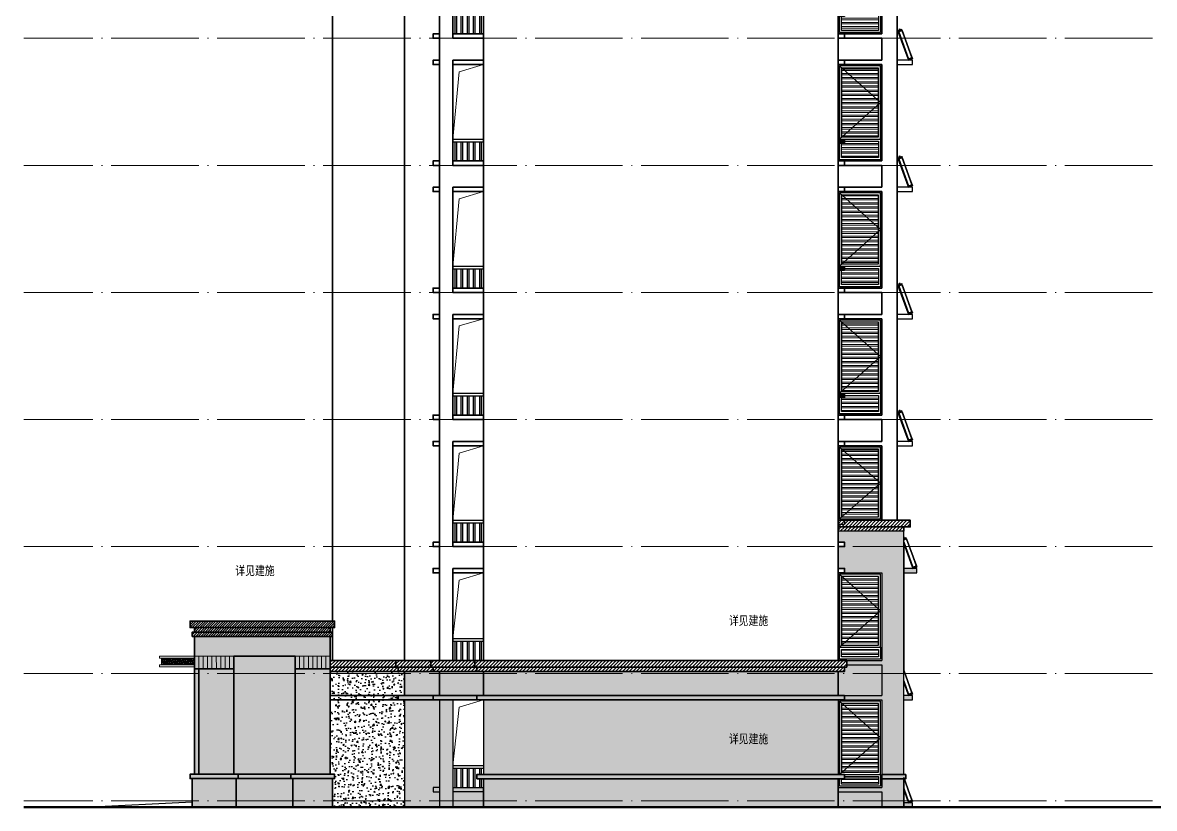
# Model space of a CAD drawing. Extents: x -518115 to 1124316, y -209821 to 1628073.
# Drawn here: x 826692 to 852541, y -39843 to -21911 of the extents above; entities that cross this region are included whole.
import ezdxf
from ezdxf.xclip import XClip

# ---------------------------------------------------------------- set-up
doc = ezdxf.new("R2010")
doc.units = 0
doc.header["$LTSCALE"] = 1000
doc.header["$MEASUREMENT"] = 0
doc.header["$XCLIPFRAME"] = 0
doc.linetypes.add('DOTE', pattern=[2.42, 2, -0.2, 0.02, -0.2])
for name, color, linetype in [('3-剖面填充（细）', 250, 'Continuous'), ('5-平立面看线1', 45, 'Continuous'), ('PUB_TEXT', 4, 'Continuous'), ('Stair-栏杆', 142, 'Continuous'), ('实线层', 7, 'Continuous'), ('看线', 251, 'Continuous')]:
    doc.layers.add(name, color=color, linetype=linetype)
for name, color, linetype, lineweight in [('DOTE', 19, 'DOTE', 9), ('WINDOW', 144, 'Continuous', 15), ('栏杆', 163, 'Continuous', 5), ('立面-中轮廓线', 213, 'Continuous', 35), ('立面-普通轮廓', 7, 'Continuous', 18), ('立面-洞口示意', 152, 'Continuous', 13), ('立面-窗', 129, 'Continuous', 30), ('立面-窗开启线', 250, 'Continuous', 13)]:
    doc.layers.add(name, color=color, linetype=linetype, lineweight=lineweight)
doc.styles.add('_TCH_AXIS', font='COMPLEX', dxfattribs={"bigfont": 'GBCBIG'})

# ---------------------------------------------------------------- blocks, each defined once
blk = doc.blocks.new('A$C0A34545E')
at = {"layer": '栏杆'}
for p, q in [((0, 450), (0, 360)), ((157.5, 37.5), (157.5, 412.5)), ((187.5, 37.5), (187.5, 412.5)), ((345, 450), (345, 360)), ((0, 0), (0, 90)), ((345, 0), (345, 90))]:
    blk.add_line(p, q, dxfattribs=at)
for points in [[(0, 450), (345, 450)], [(37.5, 360), (37.5, 412.5)], [(37.5, 412.5), (157.5, 412.5)], [(307.5, 412.5), (187.5, 412.5)], [(307.5, 360), (307.5, 412.5)], [(0, 360), (37.5, 360)], [(0, 90), (37.5, 90)], [(0, 0), (345, 0)], [(37.5, 90), (37.5, 37.5)], [(37.5, 37.5), (157.5, 37.5)], [(307.5, 37.5), (187.5, 37.5)], [(345, 360), (307.5, 360)], [(345, 90), (307.5, 90)], [(307.5, 90), (307.5, 37.5)]]:
    blk.add_lwpolyline(points, dxfattribs=at)
blk = doc.blocks.new('A$C18B76059')
at = {"layer": '栏杆'}
for p, rotation in [((0, 4732), 270), ((652, 4785), 180), ((1672, 4785), 180), ((1530, 4732), 270), ((2692, 4785), 180), ((3060, 4732), 270), ((3712, 4785), 180), ((3570, 4732), 270), ((4080, 4732), 270), ((4732, 4785), 180), ((5752, 4785), 180), ((5610, 4732), 270), ((6120, 4732), 270), ((6772, 4785), 180), ((7140, 4732), 270), ((7792, 4785), 180), ((7650, 4732), 270), ((397, 4530), 180), ((255, 4477), 270), ((1275, 4477), 270), ((1927, 4530), 180), ((2295, 4477), 270), ((3457, 4530), 180), ((3315, 4477), 270), ((3967, 4530), 180), ((4477, 4530), 180), ((4335, 4477), 270), ((5355, 4477), 270), ((6007, 4530), 180), ((6517, 4530), 180), ((6375, 4477), 270), ((7537, 4530), 180), ((7395, 4477), 270), ((8047, 4530), 180), ((397, 4020), 180), ((960, 3877), 90), ((1215, 3622), 90), ((1470, 3877), 90), ((1927, 4020), 180), ((2235, 3622), 90), ((2490, 3877), 90), ((3000, 3877), 90), ((3255, 3622), 90), ((3457, 4020), 180), ((3967, 4020), 180), ((4275, 3622), 90), ((4477, 4020), 180), ((5040, 3877), 90), ((5295, 3622), 90), ((5550, 3877), 90), ((6007, 4020), 180), ((6315, 3622), 90), ((6517, 4020), 180), ((7080, 3877), 90), ((7335, 3622), 90), ((7537, 4020), 180), ((8047, 4020), 180), ((8355, 3622), 90), ((8610, 3877), 90), ((397, 3510), 180), ((397, 3510), 180), ((652, 3765), 180), ((960, 3367), 90), ((1470, 3367), 90), ((1672, 3765), 180), ((1927, 3510), 180), ((1927, 3510), 180), ((2490, 3367), 90), ((2692, 3765), 180), ((3000, 3367), 90), ((3457, 3510), 180), ((3457, 3510), 180), ((3712, 3765), 180), ((3967, 3510), 180), ((3967, 3510), 180), ((4477, 3510), 180), ((4477, 3510), 180), ((4732, 3765), 180), ((5040, 3367), 90), ((5550, 3367), 90), ((5752, 3765), 180), ((6007, 3510), 180), ((6007, 3510), 180), ((6517, 3510), 180), ((6517, 3510), 180), ((6772, 3765), 180), ((7080, 3367), 90), ((7537, 3510), 180), ((7537, 3510), 180), ((7792, 3765), 180), ((8047, 3510), 180), ((8047, 3510), 180), ((8610, 3367), 90), ((0, 3202), 270), ((255, 3457), 270), ((652, 3255), 180), ((1275, 3457), 270), ((1672, 3255), 180), ((1530, 3202), 270), ((2295, 3457), 270), ((2692, 3255), 180), ((3060, 3202), 270), ((3315, 3457), 270), ((3712, 3255), 180), ((3570, 3202), 270), ((4080, 3202), 270), ((4335, 3457), 270), ((4732, 3255), 180), ((5355, 3457), 270), ((5752, 3255), 180), ((5610, 3202), 270), ((6120, 3202), 270), ((6375, 3457), 270), ((6772, 3255), 180), ((7140, 3202), 270), ((7395, 3457), 270), ((7792, 3255), 180), ((7650, 3202), 270), ((652, 2745), 180), ((1215, 2602), 90), ((1672, 2745), 180), ((2235, 2602), 90), ((2692, 2745), 180), ((3255, 2602), 90), ((3712, 2745), 180), ((4275, 2602), 90), ((4732, 2745), 180), ((5295, 2602), 90), ((5752, 2745), 180), ((6315, 2602), 90), ((6772, 2745), 180), ((7335, 2602), 90), ((7792, 2745), 180), ((8355, 2602), 90), ((0, 2692), 270), ((397, 2490), 180), ((255, 2437), 270), ((1275, 2437), 270), ((1530, 2692), 270), ((1927, 2490), 180), ((2295, 2437), 270), ((3060, 2692), 270), ((3457, 2490), 180), ((3315, 2437), 270), ((3570, 2692), 270), ((3967, 2490), 180), ((4080, 2692), 270), ((4477, 2490), 180), ((4335, 2437), 270), ((5355, 2437), 270), ((5610, 2692), 270), ((6007, 2490), 180), ((6120, 2692), 270), ((6517, 2490), 180), ((6375, 2437), 270), ((7140, 2692), 270), ((7537, 2490), 180), ((7395, 2437), 270), ((7650, 2692), 270), ((8047, 2490), 180), ((397, 1980), 180), ((960, 1837), 90), ((1470, 1837), 90), ((1927, 1980), 180), ((2490, 1837), 90), ((3000, 1837), 90), ((3457, 1980), 180), ((3967, 1980), 180), ((4477, 1980), 180), ((5040, 1837), 90), ((5550, 1837), 90), ((6007, 1980), 180), ((6517, 1980), 180), ((7080, 1837), 90), ((7537, 1980), 180), ((8047, 1980), 180), ((8610, 1837), 90), ((0, 1672), 270), ((652, 1725), 180), ((1215, 1582), 90), ((1672, 1725), 180), ((1530, 1672), 270), ((2235, 1582), 90), ((2692, 1725), 180), ((3255, 1582), 90), ((3060, 1672), 270), ((3712, 1725), 180), ((3570, 1672), 270), ((4275, 1582), 90), ((4080, 1672), 270), ((4732, 1725), 180), ((5295, 1582), 90), ((5752, 1725), 180), ((5610, 1672), 270), ((6315, 1582), 90), ((6120, 1672), 270), ((6772, 1725), 180), ((7335, 1582), 90), ((7140, 1672), 270), ((7792, 1725), 180), ((7650, 1672), 270), ((8355, 1582), 90), ((397, 1470), 180), ((255, 1417), 270), ((652, 1215), 180), ((1275, 1417), 270), ((1672, 1215), 180), ((1927, 1470), 180), ((2295, 1417), 270), ((2692, 1215), 180), ((3457, 1470), 180), ((3315, 1417), 270), ((3712, 1215), 180), ((3967, 1470), 180), ((4477, 1470), 180), ((4335, 1417), 270), ((4732, 1215), 180), ((5355, 1417), 270), ((5752, 1215), 180), ((6007, 1470), 180), ((6517, 1470), 180), ((6375, 1417), 270), ((6772, 1215), 180), ((7537, 1470), 180), ((7395, 1417), 270), ((7792, 1215), 180), ((8047, 1470), 180), ((0, 1162), 270), ((1215, 562), 90), ((1530, 1162), 270), ((2235, 562), 90), ((3255, 562), 90), ((3060, 1162), 270), ((3570, 1162), 270), ((4275, 562), 90), ((4080, 1162), 270), ((5295, 562), 90), ((5610, 1162), 270), ((6315, 562), 90), ((6120, 1162), 270), ((7335, 562), 90), ((7140, 1162), 270), ((7650, 1162), 270), ((8355, 562), 90), ((397, 450), 180), ((960, 307), 90), ((1470, 307), 90), ((1927, 450), 180), ((2490, 307), 90), ((3000, 307), 90), ((3457, 450), 180), ((3967, 450), 180), ((4477, 450), 180), ((5040, 307), 90), ((5550, 307), 90), ((6007, 450), 180), ((6517, 450), 180), ((7080, 307), 90), ((7537, 450), 180), ((8047, 450), 180), ((8610, 307), 90)]:
    blk.add_blockref('A$C0A34545E', p, dxfattribs=dict(at, rotation=rotation))
at = {"layer": '栏杆', "xscale": -1}
for p in [(397, 4590), (1927, 4590), (3457, 4590), (3967, 4590), (4477, 4590), (6007, 4590), (6517, 4590), (7537, 4590), (8047, 4590), (652, 3825), (1672, 3825), (2692, 3825), (3712, 3825), (4732, 3825), (5752, 3825), (6772, 3825), (7792, 3825), (397, 3570), (1927, 3570), (3457, 3570), (3967, 3570), (4477, 3570), (6007, 3570), (6517, 3570), (7537, 3570), (8047, 3570), (397, 3060), (652, 3315), (1672, 3315), (1927, 3060), (2692, 3315), (3457, 3060), (3712, 3315), (3967, 3060), (4477, 3060), (4732, 3315), (5752, 3315), (6007, 3060), (6517, 3060), (6772, 3315), (7537, 3060), (7792, 3315), (8047, 3060), (397, 2550), (397, 2550), (1927, 2550), (1927, 2550), (3457, 2550), (3457, 2550), (3967, 2550), (3967, 2550), (4477, 2550), (4477, 2550), (6007, 2550), (6007, 2550), (6517, 2550), (6517, 2550), (7537, 2550), (7537, 2550), (8047, 2550), (8047, 2550), (397, 1530), (397, 1530), (652, 1785), (1672, 1785), (1927, 1530), (1927, 1530), (2692, 1785), (3457, 1530), (3457, 1530), (3712, 1785), (3967, 1530), (3967, 1530), (4477, 1530), (4477, 1530), (4732, 1785), (5752, 1785), (6007, 1530), (6007, 1530), (6517, 1530), (6517, 1530), (6772, 1785), (7537, 1530), (7537, 1530), (7792, 1785), (8047, 1530), (8047, 1530), (652, 1275), (1672, 1275), (2692, 1275), (3712, 1275), (4732, 1275), (5752, 1275), (6772, 1275), (7792, 1275), (397, 1020), (1927, 1020), (3457, 1020), (3967, 1020), (4477, 1020), (6007, 1020), (6517, 1020), (7537, 1020), (8047, 1020), (397, 510), (1927, 510), (3457, 510), (3967, 510), (4477, 510), (6007, 510), (6517, 510), (7537, 510), (8047, 510), (652, 255), (1672, 255), (2692, 255), (3712, 255), (4732, 255), (5752, 255), (6772, 255), (7792, 255)]:
    blk.add_blockref('A$C0A34545E', p, dxfattribs=at)
for p, rotation in [((960, 4732), 90), ((817, 4785), 180), ((1470, 4732), 90), ((1837, 4785), 180), ((2490, 4732), 90), ((3000, 4732), 90), ((2857, 4785), 180), ((3877, 4785), 180), ((5040, 4732), 90), ((4897, 4785), 180), ((5550, 4732), 90), ((5917, 4785), 180), ((7080, 4732), 90), ((6937, 4785), 180), ((7957, 4785), 180), ((8610, 4732), 90), ((562, 4530), 180), ((1215, 4477), 90), ((1072, 4530), 180), ((2235, 4477), 90), ((2092, 4530), 180), ((2602, 4530), 180), ((3255, 4477), 90), ((4275, 4477), 90), ((4642, 4530), 180), ((5295, 4477), 90), ((5152, 4530), 180), ((6315, 4477), 90), ((6682, 4530), 180), ((7335, 4477), 90), ((8355, 4477), 90), ((8212, 4530), 180), ((0, 3877), 270), ((255, 3622), 270), ((562, 4020), 180), ((1072, 4020), 180), ((1275, 3622), 270), ((1530, 3877), 270), ((2092, 4020), 180), ((2295, 3622), 270), ((2602, 4020), 180), ((3060, 3877), 270), ((3315, 3622), 270), ((3570, 3877), 270), ((4080, 3877), 270), ((4335, 3622), 270), ((4642, 4020), 180), ((5152, 4020), 180), ((5355, 3622), 270), ((5610, 3877), 270), ((6120, 3877), 270), ((6375, 3622), 270), ((6682, 4020), 180), ((7140, 3877), 270), ((7395, 3622), 270), ((7650, 3877), 270), ((8212, 4020), 180), ((0, 3367), 270), ((562, 3510), 180), ((562, 3510), 180), ((817, 3765), 180), ((1072, 3510), 180), ((1072, 3510), 180), ((1530, 3367), 270), ((1837, 3765), 180), ((2092, 3510), 180), ((2092, 3510), 180), ((2602, 3510), 180), ((2602, 3510), 180), ((2857, 3765), 180), ((3060, 3367), 270), ((3570, 3367), 270), ((3877, 3765), 180), ((4080, 3367), 270), ((4642, 3510), 180), ((4642, 3510), 180), ((4897, 3765), 180), ((5152, 3510), 180), ((5152, 3510), 180), ((5610, 3367), 270), ((5917, 3765), 180), ((6120, 3367), 270), ((6682, 3510), 180), ((6682, 3510), 180), ((6937, 3765), 180), ((7140, 3367), 270), ((7650, 3367), 270), ((7957, 3765), 180), ((8212, 3510), 180), ((8212, 3510), 180), ((960, 3202), 90), ((1215, 3457), 90), ((817, 3255), 180), ((1470, 3202), 90), ((2235, 3457), 90), ((1837, 3255), 180), ((2490, 3202), 90), ((3000, 3202), 90), ((3255, 3457), 90), ((2857, 3255), 180), ((4275, 3457), 90), ((3877, 3255), 180), ((5040, 3202), 90), ((5295, 3457), 90), ((4897, 3255), 180), ((5550, 3202), 90), ((6315, 3457), 90), ((5917, 3255), 180), ((7080, 3202), 90), ((7335, 3457), 90), ((6937, 3255), 180), ((8355, 3457), 90), ((7957, 3255), 180), ((8610, 3202), 90), ((255, 2602), 270), ((817, 2745), 180), ((1275, 2602), 270), ((1837, 2745), 180), ((2295, 2602), 270), ((2857, 2745), 180), ((3315, 2602), 270), ((3877, 2745), 180), ((4335, 2602), 270), ((4897, 2745), 180), ((5355, 2602), 270), ((5917, 2745), 180), ((6375, 2602), 270), ((6937, 2745), 180), ((7395, 2602), 270), ((7957, 2745), 180), ((960, 2692), 90), ((562, 2490), 180), ((1215, 2437), 90), ((1470, 2692), 90), ((1072, 2490), 180), ((2235, 2437), 90), ((2490, 2692), 90), ((2092, 2490), 180), ((3000, 2692), 90), ((2602, 2490), 180), ((3255, 2437), 90), ((4275, 2437), 90), ((5040, 2692), 90), ((4642, 2490), 180), ((5295, 2437), 90), ((5550, 2692), 90), ((5152, 2490), 180), ((6315, 2437), 90), ((7080, 2692), 90), ((6682, 2490), 180), ((7335, 2437), 90), ((8355, 2437), 90), ((8610, 2692), 90), ((8212, 2490), 180), ((0, 1837), 270), ((562, 1980), 180), ((1072, 1980), 180), ((1530, 1837), 270), ((2092, 1980), 180), ((2602, 1980), 180), ((3060, 1837), 270), ((3570, 1837), 270), ((4080, 1837), 270), ((4642, 1980), 180), ((5152, 1980), 180), ((5610, 1837), 270), ((6120, 1837), 270), ((6682, 1980), 180), ((7140, 1837), 270), ((7650, 1837), 270), ((8212, 1980), 180), ((255, 1582), 270), ((960, 1672), 90), ((817, 1725), 180), ((1470, 1672), 90), ((1275, 1582), 270), ((1837, 1725), 180), ((2490, 1672), 90), ((2295, 1582), 270), ((3000, 1672), 90), ((2857, 1725), 180), ((3315, 1582), 270), ((3877, 1725), 180), ((4335, 1582), 270), ((5040, 1672), 90), ((4897, 1725), 180), ((5550, 1672), 90), ((5355, 1582), 270), ((5917, 1725), 180), ((6375, 1582), 270), ((7080, 1672), 90), ((6937, 1725), 180), ((7395, 1582), 270), ((7957, 1725), 180), ((8610, 1672), 90), ((562, 1470), 180), ((1215, 1417), 90), ((817, 1215), 180), ((1072, 1470), 180), ((2235, 1417), 90), ((1837, 1215), 180), ((2092, 1470), 180), ((2602, 1470), 180), ((3255, 1417), 90), ((2857, 1215), 180), ((4275, 1417), 90), ((3877, 1215), 180), ((4642, 1470), 180), ((5295, 1417), 90), ((4897, 1215), 180), ((5152, 1470), 180), ((6315, 1417), 90), ((5917, 1215), 180), ((6682, 1470), 180), ((7335, 1417), 90), ((6937, 1215), 180), ((8355, 1417), 90), ((7957, 1215), 180), ((8212, 1470), 180), ((255, 562), 270), ((960, 1162), 90), ((1470, 1162), 90), ((1275, 562), 270), ((2490, 1162), 90), ((2295, 562), 270), ((3000, 1162), 90), ((3315, 562), 270), ((4335, 562), 270), ((5040, 1162), 90), ((5550, 1162), 90), ((5355, 562), 270), ((6375, 562), 270), ((7080, 1162), 90), ((7395, 562), 270), ((8610, 1162), 90), ((0, 307), 270), ((562, 450), 180), ((1072, 450), 180), ((1530, 307), 270), ((2092, 450), 180), ((2602, 450), 180), ((3060, 307), 270), ((3570, 307), 270), ((4080, 307), 270), ((4642, 450), 180), ((5152, 450), 180), ((5610, 307), 270), ((6120, 307), 270), ((6682, 450), 180), ((7140, 307), 270), ((7650, 307), 270), ((8212, 450), 180)]:
    blk.add_blockref('A$C0A34545E', p, dxfattribs=dict(at, rotation=rotation))
at = {"layer": '栏杆'}
for p in [(562, 4590), (1072, 4590), (2092, 4590), (2602, 4590), (4642, 4590), (5152, 4590), (6682, 4590), (8212, 4590), (817, 3825), (1837, 3825), (2857, 3825), (3877, 3825), (4897, 3825), (5917, 3825), (6937, 3825), (7957, 3825), (562, 3570), (1072, 3570), (2092, 3570), (2602, 3570), (4642, 3570), (5152, 3570), (6682, 3570), (8212, 3570), (562, 3060), (817, 3315), (1072, 3060), (1837, 3315), (2092, 3060), (2602, 3060), (2857, 3315), (3877, 3315), (4642, 3060), (4897, 3315), (5152, 3060), (5917, 3315), (6682, 3060), (6937, 3315), (7957, 3315), (8212, 3060), (562, 2550), (562, 2550), (1072, 2550), (1072, 2550), (2092, 2550), (2092, 2550), (2602, 2550), (2602, 2550), (4642, 2550), (4642, 2550), (5152, 2550), (5152, 2550), (6682, 2550), (6682, 2550), (8212, 2550), (8212, 2550), (562, 1530), (562, 1530), (817, 1785), (1072, 1530), (1072, 1530), (1837, 1785), (2092, 1530), (2092, 1530), (2602, 1530), (2602, 1530), (2857, 1785), (3877, 1785), (4642, 1530), (4642, 1530), (4897, 1785), (5152, 1530), (5152, 1530), (5917, 1785), (6682, 1530), (6682, 1530), (6937, 1785), (7957, 1785), (8212, 1530), (8212, 1530), (817, 1275), (1837, 1275), (2857, 1275), (3877, 1275), (4897, 1275), (5917, 1275), (6937, 1275), (7957, 1275), (562, 1020), (1072, 1020), (2092, 1020), (2602, 1020), (4642, 1020), (5152, 1020), (6682, 1020), (8212, 1020), (562, 510), (1072, 510), (2092, 510), (2602, 510), (4642, 510), (5152, 510), (6682, 510), (8212, 510), (817, 255), (1837, 255), (2857, 255), (3877, 255), (4897, 255), (5917, 255), (6937, 255), (7957, 255)]:
    blk.add_blockref('A$C0A34545E', p, dxfattribs=at)
blk = doc.blocks.new('A$C44424E64')
at = {"layer": 'WINDOW', "color": 8}
ref = blk.add_blockref('A$C18B76059', (1324, 1970), dxfattribs=dict(at, xscale=-0.6666666666666669, yscale=0.6666666666666669, zscale=0.6666666666666667, rotation=134.9999999999999))
XClip(ref).set_block_clipping_path([(3580.2591819495, 598.8396887576), (685.7145168341, 3493.3843538732), (526.6154910668, 3334.285328106), (3421.1601561825, 439.7406629905)])
ref = blk.add_blockref('A$C18B76059', (3968, 1970), dxfattribs=dict(at, xscale=-0.6666666666666669, yscale=0.6666666666666669, zscale=0.6666666666666667, rotation=134.9999999999999))
XClip(ref).set_block_clipping_path([(3580.2591819495, 598.8396887576), (518.7848702534, 3660.3140004537), (359.6858444863, 3501.2149746866), (3421.1601561825, 439.7406629905)])
ref = blk.add_blockref('A$C18B76059', (6613, 1970), dxfattribs=dict(at, xscale=-0.6666666666666669, yscale=0.6666666666666669, zscale=0.6666666666666667, rotation=134.9999999999999))
XClip(ref).set_block_clipping_path([(3580.2591819495, 598.8396887576), (518.7848702534, 3660.3140004537), (359.6858444863, 3501.2149746866), (3421.1601561825, 439.7406629905)])
ref = blk.add_blockref('A$C18B76059', (9257, 1970), dxfattribs=dict(at, xscale=-0.6666666666666669, yscale=0.6666666666666669, zscale=0.6666666666666667, rotation=134.9999999999999))
XClip(ref).set_block_clipping_path([(2983.3842314337, 1195.7146392731), (518.7848702534, 3660.3140004537), (359.6858444863, 3501.2149746866), (2824.2852056667, 1036.6156135062)])
blk = doc.blocks.new('A$C063A62A9')
at = {"layer": '3-剖面填充（细）'}
h = blk.add_hatch(dxfattribs=at)
h.set_pattern_fill('ANSI31', color=256, scale=25)
h.set_pattern_definition([(45, (-782968.27, -751843.338), (-28.0633004, 28.0633004), [])])
h.paths.add_polyline_path([(0, 3899), (0, 3999), (-50, 3999), (-50, 4099), (50, 4099), (50, 4249), (-3251, 4249), (-3251, 4099), (-3150, 4099), (-3151, 3999), (-3200, 3999), (-3201, 3899)])
at = {"layer": '3-剖面填充（细）', "true_color": 0x636466}
h = blk.add_hatch(dxfattribs=at)
h.set_pattern_fill('CROSS', color=251, scale=30)
h.set_pattern_definition([(0, (-24686.066, -145838.703), (47.625, 47.625), [23.8125, -71.4375]), (90, (-24674.16, -145850.61), (-47.625, 47.625), [23.8125, -71.4375])])
h.paths.add_polyline_path([(0, -1), (0, 652), (50, 652), (50, 752), (-50, 752), (-50, 3899), (-3150, 3899), (-3150, 752), (-3250, 752), (-3250, 652), (-3200, 652), (-3200, 152), (-3200, 152), (-3200, 0)])
for q in [(-3200, 122), (-3200, -3)]:
    blk.add_line((-5650, -1), q)
at = {"layer": '立面-中轮廓线', "color": 2}
for p, q in [((-3150, 4249), (-50, 4249)), ((-3150, 4099), (-50, 4099)), ((-3150, 3999), (-50, 3999)), ((-3150, 3899), (-3150, 752)), ((-3150, 3899), (-50, 3899)), ((-50, 3449), (-50, 3899)), ((-2252, 3449), (-850, 3449)), ((-2251, 3449), (-2251, 752)), ((-850, 752), (-850, 3449)), ((-50, 752), (-50, 3449)), ((-3051, 3149), (-3050, 752)), ((-2200, 652), (-3200, 652)), ((-2251, 752), (-3150, 752)), ((-2150, 752), (50, 752)), ((-2150, 652), (50, 652)), ((-3200, 1), (0, 0))]:
    blk.add_line(p, q, dxfattribs=at)
for points in [[(-3151, 4249), (-3251, 4249), (-3251, 4099), (-3151, 4099), (-3151, 3999), (-3201, 3999), (-3201, 3899), (-3151, 3899)], [(-50, 4249), (50, 4249), (50, 4099), (-50, 4099), (-50, 3999), (0, 3999), (0, 3899), (-50, 3899)], [(-3200, -1), (-3200, 152), (-3200, 152), (-3200, 652), (-3250, 652), (-3250, 752), (-3150, 752)], [(-2200, 0), (-2200, 152), (-2200, 152), (-2200, 652), (-2150, 652), (-2150, 752), (-2251, 752)], [(-900, 0), (-900, 152), (-900, 152), (-900, 652), (-950, 652), (-950, 752), (-850, 752)], [(0, 0), (0, 152), (0, 152), (0, 652), (50, 652), (50, 752), (-50, 752)]]:
    blk.add_lwpolyline(points, dxfattribs=at)
at = {"layer": '立面-普通轮廓', "color": 4}
for p, q in [((-3150, 3401), (-3951, 3401)), ((-3150, 3251), (-3951, 3251))]:
    blk.add_line(p, q, dxfattribs=at)
at = {"layer": '立面-普通轮廓', "color": 252, "true_color": 0x939598}
for p, q in [((-3150, 3449), (-3150, 3449)), ((-2252, 3449), (-3150, 3449)), ((-3150, 3169), (-3150, 3449)), ((-3050, 3169), (-3051, 3449)), ((-2950, 3169), (-2951, 3449)), ((-2850, 3169), (-2851, 3449)), ((-2750, 3169), (-2751, 3449)), ((-2650, 3169), (-2651, 3449)), ((-2550, 3169), (-2551, 3449)), ((-2450, 3169), (-2451, 3449)), ((-2350, 3169), (-2351, 3449)), ((-2252, 3169), (-2252, 3449)), ((-850, 3449), (-850, 3449)), ((-50, 3449), (-850, 3449)), ((-850, 3169), (-850, 3449)), ((-749, 3169), (-749, 3449)), ((-649, 3169), (-649, 3449)), ((-549, 3169), (-549, 3449)), ((-449, 3169), (-449, 3449)), ((-349, 3169), (-349, 3449)), ((-249, 3169), (-249, 3449)), ((-149, 3169), (-149, 3449)), ((-50, 3169), (-51, 3449)), ((-2252, 3169), (-3150, 3169)), ((-2252, 3149), (-3150, 3149)), ((-3131, 3169), (-3131, 3149)), ((-2272, 3169), (-2272, 3149)), ((-50, 3169), (-850, 3169)), ((-50, 3149), (-850, 3149)), ((-830, 3169), (-830, 3149)), ((-70, 3169), (-70, 3149))]:
    blk.add_line(p, q, dxfattribs=at)
at = {"layer": '立面-普通轮廓', "color": 4}
blk.add_lwpolyline([(-3150, 3451), (-3951, 3451), (-3951, 3401), (-3901, 3401), (-3901, 3251), (-3951, 3251), (-3951, 3201), (-3150, 3201)], dxfattribs=at)
at = {"layer": '栏杆', "color": 8}
ref = blk.add_blockref('A$C44424E64', (-3901, 3251), dxfattribs=at)
XClip(ref).set_block_clipping_path([(-0.0000000001, 0), (-0.0000000001, 75.001218815), (-0.0000000001, 118.6849224028), (-0.0000000001, 150.0008437444), (750.53298124, 149.9595289983), (750.2089675616, -0.8394176274)])
blk = doc.blocks.new('A$C20471149')
at = {"layer": '立面-窗开启线', "ltscale": 0.5, "true_color": 0x88471b}
h = blk.add_hatch(dxfattribs=at)
h.set_pattern_fill('ANSI32', color=36, scale=20, angle=135)
h.set_pattern_definition([(180, (-1000, -50), (-7e-15, -95.25), []), (180, (-1031.75, -18.25), (-7e-15, -95.25), [])])
edge = h.paths.add_edge_path()
edge.add_line((-80, 2120), (-80, 550))
edge.add_line((-80, 550), (-920, 550))
edge.add_line((-920, 551), (-920, 2120))
edge.add_line((-920, 2120), (-80, 2120))
h = blk.add_hatch(dxfattribs=at)
h.set_pattern_fill('ANSI32', color=36, scale=20, angle=135)
h.set_pattern_definition([(180, (-1000, -1745), (-7e-15, -95.25), []), (180, (-1031.75, -1713.25), (-7e-15, -95.25), [])])
edge = h.paths.add_edge_path()
edge.add_line((-80, 450), (-80, 80))
edge.add_line((-80, 80), (-920, 80))
edge.add_line((-920, 82), (-920, 450))
edge.add_line((-920, 450), (-80, 450))
at = {"layer": '立面-普通轮廓'}
blk.add_lwpolyline([(-1000, 0), (0, 0), (0, 2200), (-1000, 2200)], close=True, dxfattribs=at)
at = {"layer": '立面-窗'}
for points in [[(-970, 500), (-30, 500), (-30, 2170), (-970, 2170)], [(-920, 550), (-80, 550), (-80, 2120), (-920, 2120)], [(-970, 500), (-30, 500), (-30, 30), (-970, 30)], [(-920, 450), (-80, 450), (-80, 80), (-920, 80)]]:
    blk.add_lwpolyline(points, close=True, dxfattribs=at)
at = {"layer": '立面-窗开启线', "ltscale": 0.5}
blk.add_lwpolyline([(-970, 2170), (-30, 1335), (-970, 500)], dxfattribs=at)
blk = doc.blocks.new('A$C01192DFB')
at = {"layer": '实线层', "color": 5}
for p, q in [((-469, -397), (-244, 220)), ((-468, -397), (-243, 220)), ((-243, 220), (-468, -397)), ((-240, 219), (-465, -398)), ((-240, 219), (-464, -398)), ((-166, 192), (-391, -425)), ((-166, 192), (-390, -425)), ((-382, -428), (-157, 189)), ((-157, 189), (-381, -429)), ((-381, -429), (-156, 189)), ((-245, 221), (-235, 249)), ((-245, 221), (-235, 249)), ((-155, 188), (-245, 221)), ((-147, 211), (-237, 244)), ((-147, 212), (-236, 244)), ((-145, 216), (-235, 249)), ((-145, 217), (-235, 249)), ((-235, 249), (-235, 249)), ((-220, 221), (-219, 224)), ((-218, 219), (-220, 221)), ((-219, 214), (-214, 228)), ((-219, 224), (-216, 224)), ((-215, 219), (-218, 219)), ((-216, 224), (-214, 222)), ((-214, 222), (-215, 219)), ((-196, 238), (-203, 238)), ((-177, 228), (-203, 238)), ((-196, 238), (-189, 258)), ((-196, 238), (-181, 233)), ((-174, 252), (-189, 258)), ((-181, 233), (-174, 252)), ((-181, 233), (-177, 228)), ((-179, 200), (-174, 214)), ((-179, 206), (-178, 209)), ((-177, 204), (-179, 206)), ((-178, 209), (-176, 209)), ((-175, 204), (-177, 204)), ((-176, 209), (-174, 207)), ((-174, 207), (-175, 204)), ((-155, 188), (-145, 217)), ((-155, 188), (-145, 216)), ((-145, 216), (-145, 216)), ((-470, -396), (-480, -424)), ((-469, -397), (-480, -425)), ((-480, -424), (-480, -424)), ((-390, -457), (-480, -425)), ((-390, -457), (-480, -425)), ((-388, -453), (-478, -420)), ((-389, -453), (-478, -420)), ((-380, -429), (-470, -396)), ((-380, -429), (-468, -397)), ((-446, -408), (-451, -422)), ((-450, -413), (-451, -415)), ((-451, -415), (-449, -418)), ((-447, -412), (-450, -413)), ((-449, -418), (-447, -417)), ((-446, -414), (-447, -412)), ((-447, -417), (-446, -414)), ((-407, -429), (-408, -431)), ((-408, -431), (-406, -433)), ((-402, -424), (-407, -438)), ((-404, -428), (-407, -429)), ((-406, -433), (-403, -433)), ((-402, -430), (-404, -428)), ((-403, -433), (-402, -430)), ((-380, -429), (-390, -457)), ((-380, -429), (-390, -457)), ((-390, -457), (-390, -457))]:
    blk.add_line(p, q, dxfattribs=at)
for points in [[(-237, 244), (-237, 244), (-237, 244), (-236, 244), (-236, 244)], [(-147, 211), (-147, 212), (-147, 212), (-147, 212), (-147, 212)], [(-478, -420), (-478, -420), (-478, -420), (-478, -420), (-478, -420)], [(-388, -453), (-388, -453), (-388, -453), (-389, -453), (-389, -453)]]:
    blk.add_lwpolyline(points, dxfattribs=at)
for centre, radius in [((-217, 221), 10), ((-217, 221), 9.5), ((-177, 207), 10), ((-177, 207), 9.5), ((-448, -415), 9.5), ((-448, -415), 10), ((-405, -431), 10), ((-405, -431), 9.5)]:
    blk.add_circle(centre, radius, dxfattribs=at)
for centre, start, end in [((-235, 249), 70, 160), ((-145, 216), 340, 70), ((-480, -424), 160, 250), ((-390, -457), 250, 340)]:
    blk.add_arc(centre, 0.5, start, end, dxfattribs=at)
blk = doc.blocks.new('A$C1CE41FC2')
at = {"color": 7}
blk.add_lwpolyline([(-1350, 600), (-1200, 600), (-1200, 500), (-1350, 500)], dxfattribs=at)
at = {"layer": 'Stair-栏杆'}
for p, q in [((-10150, 600), (-9450, 600)), ((-10150, 540), (-9450, 540))]:
    blk.add_line(p, q, dxfattribs=at)
for points in [[(-10095, 100), (-10095, 540)], [(-10065, 540), (-10065, 100)], [(-9955, 100), (-9955, 540)], [(-9925, 540), (-9925, 100)], [(-9815, 100), (-9815, 540)], [(-9785, 540), (-9785, 100)], [(-9675, 100), (-9675, 540)], [(-9645, 540), (-9645, 100)], [(-9535, 100), (-9535, 540)], [(-9505, 540), (-9505, 100)]]:
    blk.add_lwpolyline(points, dxfattribs=at)
at = {"layer": '看线', "color": 2, "ltscale": 0.5}
blk.add_lwpolyline([(0, 2300), (350, 2300), (350, 2400), (0, 2400)], dxfattribs=at)
at = {"layer": '立面-中轮廓线'}
for p, q in [((-12900, 2900), (-12900, 0)), ((-11250, 2900), (-11250, 0)), ((-10450, 2900), (-10450, 0)), ((-9450, 2900), (-9450, 0)), ((-1350, 2900), (-1350, 0)), ((-350, 2900), (-350, 2400)), ((0, 2900), (0, 0)), ((-10150, 2400), (-10150, 0)), ((-1350, 2400), (-350, 2400)), ((-1350, 2300), (-350, 2300)), ((-350, 2300), (-350, 100)), ((-1350, 100), (-350, 100)), ((-1350, 0), (-350, 0))]:
    blk.add_line(p, q, dxfattribs=at)
for points in [[(-10450, 2400), (-10600, 2400), (-10600, 2300), (-10450, 2300)], [(-1350, 2400), (-1200, 2400), (-1200, 2300), (-1350, 2300)], [(-10450, 100), (-10600, 100), (-10600, 0), (-10450, 0)], [(-1350, 100), (-1200, 100), (-1200, 0), (-1350, 0)]]:
    blk.add_lwpolyline(points, close=True, dxfattribs=at)
for points in [[(-10150, 2400), (-9450, 2400)], [(-9450, 2300), (-10150, 2300)], [(-10150, 100), (-9450, 100)], [(-9450, 0), (-10150, 0)]]:
    blk.add_lwpolyline(points, dxfattribs=at)
ref = blk.add_blockref('A$C01192DFB', (-130, 2857), dxfattribs=dict(xscale=-1))
XClip(ref).set_block_clipping_path([(-480.0299541872, -457.2449296495), (-130.0294295369, 313.7550703502)])
ref = blk.add_blockref('A$C20471149', (-350, 100))
XClip(ref).set_block_clipping_path([(-999.9999999993, 2199.9999999997), (-999.9999999999, 500), (-849.9999906436, 500), (-849.9999906436, 400), (-999.9999999999, 400.0000000001), (-1000, 0), (0, -0.0000000003), (0, 2200.0374167052)])
blk = doc.blocks.new('A$C25EF4983')
at = {"layer": '立面-窗开启线', "ltscale": 0.5, "true_color": 0x88471b}
h = blk.add_hatch(dxfattribs=at)
h.set_pattern_fill('ANSI32', color=36, scale=20, angle=135)
h.set_pattern_definition([(180, (0, -250), (-7e-15, -95.25), []), (180, (-31.75, -218.25), (-7e-15, -95.25), [])])
edge = h.paths.add_edge_path()
edge.add_line((920, 1902), (920, 350))
edge.add_line((920, 350), (80, 350))
edge.add_line((80, 354), (80, 1920))
edge.add_line((80, 1920), (920, 1920))
h = blk.add_hatch(dxfattribs=at)
h.set_pattern_fill('ANSI32', color=36, scale=20, angle=135)
h.set_pattern_definition([(180, (-7e-10, -1945), (-7e-15, -95.25), []), (180, (-31.75, -1913.25), (-7e-15, -95.25), [])])
edge = h.paths.add_edge_path()
edge.add_line((920, 250), (920, 80))
edge.add_line((920, 80), (80, 80))
edge.add_line((80, 81), (80, 250))
edge.add_line((80, 250), (920, 250))
at = {"layer": '立面-普通轮廓'}
blk.add_lwpolyline([(0, 0), (1000, 0), (1000, 2000), (0, 2000)], close=True, dxfattribs=at)
at = {"layer": '立面-窗'}
for points in [[(30, 300), (970, 300), (970, 1970), (30, 1970)], [(80, 350), (920, 350), (920, 1920), (80, 1920)], [(30, 300), (970, 300), (970, 30), (30, 30)], [(80, 250), (920, 250), (920, 80), (80, 80)]]:
    blk.add_lwpolyline(points, close=True, dxfattribs=at)
at = {"layer": '立面-窗开启线', "ltscale": 0.5}
blk.add_lwpolyline([(30, 1970), (970, 1135), (30, 300)], dxfattribs=at)
blk = doc.blocks.new('A$C5EA73215')
at = {"layer": '立面-窗开启线', "ltscale": 0.5, "true_color": 0x88471b}
h = blk.add_hatch(dxfattribs=at)
h.set_pattern_fill('ANSI32', color=36, scale=20, angle=135)
h.set_pattern_definition([(180, (0, -550), (-7e-15, -95.25), []), (180, (-31.75, -518.25), (-7e-15, -95.25), [])])
edge = h.paths.add_edge_path()
edge.add_line((920, 1620), (920, 80))
edge.add_line((920, 80), (80, 80))
edge.add_line((80, 86), (80, 1620))
edge.add_line((80, 1620), (920, 1620))
at = {"layer": '立面-普通轮廓'}
blk.add_lwpolyline([(0, 0), (1000, 0), (1000, 1700), (0, 1700)], close=True, dxfattribs=at)
at = {"layer": '立面-窗'}
for points in [[(30, 30), (970, 30), (970, 1670), (30, 1670)], [(80, 80), (920, 80), (920, 1620), (80, 1620)]]:
    blk.add_lwpolyline(points, close=True, dxfattribs=at)
at = {"layer": '立面-窗开启线', "ltscale": 0.5}
blk.add_lwpolyline([(30, 1670), (970, 850), (30, 30)], dxfattribs=at)

msp = doc.modelspace()

# ---------------------------------------------------------------- hatches: boundary and pattern name
at = {"layer": '3-剖面填充（细）'}
h = msp.add_hatch(dxfattribs=at)
h.set_pattern_fill('ANSI31', color=256, scale=15)
h.set_pattern_definition([(45, (310058.579, -77844.084), (-16.8379802, 16.8379802), [])])
h.paths.add_polyline_path([(845316.6, -24668.1), (845466.6, -24668.1), (845466.6, -24568.1), (845316.6, -24568.1)])
h = msp.add_hatch(dxfattribs=at)
h.set_pattern_fill('ANSI31', color=256, scale=15)
h.set_pattern_definition([(45, (310058.579, -80744.084), (-16.8379802, 16.8379802), [])])
h.paths.add_polyline_path([(845316.6, -27568.1), (845466.6, -27568.1), (845466.6, -27468.1), (845316.6, -27468.1)])
h = msp.add_hatch(dxfattribs=at)
h.set_pattern_fill('ANSI31', color=256, scale=15)
h.set_pattern_definition([(45, (310058.579, -83644.084), (-16.8379802, 16.8379802), [])])
h.paths.add_polyline_path([(845316.6, -30468.1), (845466.6, -30468.1), (845466.6, -30368.1), (845316.6, -30368.1)])
h = msp.add_hatch(dxfattribs=at)
h.set_pattern_fill('ANSI31', color=256, scale=35)
h.set_pattern_definition([(45, (425850, -77844.084), (-39.2886205, 39.2886205), [])])
h.paths.add_polyline_path([(845316.6, -33418.1), (845316.6, -33268.1), (846966.6, -33268.1), (846966.6, -33418.1)])
h = msp.add_hatch(dxfattribs=at)
h.set_pattern_fill('混凝土', color=251, scale=40)
h.set_pattern_definition([(50, (288645.08, -44932.08), (286.90407, -25.10085), [30, -330]), (355, (288645.08, -44932.08), (-55.50053, 300.87685), [24, -264]), (100.4514, (288669, -44934.18), (231.40375, 275.77582), [25.49608, -280.45684]), (46.1842, (288645.08, -44852.1), (426.89642, -66.2076), [45, -495]), (96.6356, (288680.65, -44857.6), (373.86508, 389.64715), [38.2441, -420.6852]), (351.1842, (288645.1, -44852.1), (373.86478, 389.64744), [36, -396]), (21, (288685.08, -44872.08), (238.76282, -161.04756), [30, -330]), (326, (288685.08, -44872.08), (97.32613, 290.06002), [24, -264]), (71.4514, (288704.98, -44885.5), (336.08905, 129.0122), [25.49608, -280.45684]), (37.5, (288645.08, -44932.08), (4.863942, 133.157542), [0, -260.8, 0, -268, 0, -265]), (7.5, (288645.08, -44932.08), (105.227815, 157.764685), [0, -152.8, 0, -254.8, 0, -101]), (327.5, (288555.88, -44932.08), (213.528974, -9.021949), [0, -100, 0, -312, 0, -414]), (317.5, (288515.88, -44932.08), (233.27447, 40.04199), [0, -130, 0, -207.2, 0, -294])])
h.paths.add_polyline_path([(846316.6, -37368), (845316.6, -37368.1), (845316.6, -39068.1), (845466.6, -39068.1), (845466.6, -39168.1), (845316.6, -39168.1), (845316.6, -39368.1), (846316.6, -39368.1)], flags=16)
h.paths.add_polyline_path([(836516.6, -37368.1), (837216.6, -37368.1), (837216.6, -39068.1), (837066.6, -39068.1), (837066.6, -39168.1), (837216.6, -39168.1), (837216.6, -39368.1), (836516.6, -39368.1)])
h.paths.add_polyline_path([(835416.6, -36718.1), (835416.6, -37268.1), (835266.6, -37268.1), (835266.6, -37368.1), (835416.6, -37368.1), (835416.6, -39818.1), (847016.6, -39818.1), (847016.6, -39718.1), (846816.6, -39718.1), (846816.6, -39168.1), (846866.6, -39168.1), (846866.6, -39068.1), (846816.6, -39068.1), (846816.6, -37368.1), (847016.6, -37368.1), (847016.6, -37268.1), (846816.6, -37268.1), (846816.6, -34468), (847116.6, -34468), (847116.6, -34368), (846816.6, -34368), (846816.6, -33518.1), (845316.6, -33518.1), (845316.6, -33768.1), (845466.6, -33768.1), (845466.6, -33868.1), (845316.6, -33868.1), (845316.6, -34368.1), (845466.6, -34368.1), (845466.6, -34468), (846316.6, -34468), (846316.6, -36468.1), (845516.6, -36468.1), (845516.6, -36618.1), (845466.6, -36618.1), (845466.6, -36718.1)])
h = msp.add_hatch(dxfattribs=at)
h.set_pattern_fill('ANSI31', color=256, scale=35)
h.set_pattern_definition([(45, (426000, -77994.084), (-39.2886205, 39.2886205), [])])
h.paths.add_polyline_path([(845316.6, -33518.1), (845316.6, -33418.1), (846816.6, -33418.1), (846816.6, -33518.1)])
h = msp.add_hatch(dxfattribs=at)
h.set_pattern_fill('ANSI31', color=256, scale=35)
h.set_pattern_definition([(45, (530366.11, -63344.084), (-39.288621, 39.288621), [])])
h.paths.add_polyline_path([(835166.6, -36468.1), (835166.6, -36468), (833716.7, -36468), (833716.7, -36718), (835266.6, -36718), (835266.6, -36618.1), (835216.6, -36618.1), (835216.6, -36468.1)])
h = msp.add_hatch(dxfattribs=at)
h.set_pattern_fill('ANSI31', color=256, scale=35)
h.set_pattern_definition([(45, (414100, -81044.084), (-39.2886205, 39.2886205), [])])
h.paths.add_polyline_path([(845466.6, -36718.1), (845466.6, -36618.1), (845516.6, -36618.1), (845516.6, -36468.1), (835216.6, -36468.1), (835216.6, -36618.1), (835266.6, -36618.1), (835266.6, -36718.1)])
h = msp.add_hatch(dxfattribs=at)
h.set_pattern_fill('混凝土', color=251, scale=40)
h.set_pattern_definition([(50, (530366.1, -63344.08), (286.90407, -25.10085), [30, -330]), (355, (530366.1, -63344.08), (-55.50053, 300.87685), [24, -264]), (100.4514, (530390.02, -63346.18), (231.40375, 275.77582), [25.49608, -280.45684]), (46.1842, (530366.1, -63264.1), (426.8964, -66.2076), [45, -495]), (96.6356, (530401.7, -63269.6), (373.8651, 389.64715), [38.2441, -420.6852]), (351.1842, (530366.1, -63264.1), (373.8648, 389.64744), [36, -396]), (21, (530406.1, -63284.08), (238.76282, -161.04756), [30, -330]), (326, (530406.1, -63284.08), (97.32613, 290.06002), [24, -264]), (71.4514, (530426, -63297.5), (336.08905, 129.0122), [25.49608, -280.45684]), (37.5, (530366.11, -63344.08), (4.863942, 133.15754), [0, -260.8, 0, -268, 0, -265]), (7.5, (530366.11, -63344.08), (105.227815, 157.764685), [0, -152.8, 0, -254.8, 0, -101]), (327.5, (530276.91, -63344.08), (213.528974, -9.02195), [0, -100, 0, -312, 0, -414]), (317.5, (530236.91, -63344.08), (233.27447, 40.04199), [0, -130, 0, -207.2, 0, -294])])
edge = h.paths.add_edge_path()
edge.add_line((833816.7, -39065), (833816.7, -39164.8))
edge.add_line((833816.7, -39164.8), (833766.7, -39164.8))
edge.add_line((833766.7, -39164.8), (833766.7, -39818.1))
edge.add_line((833766.7, -39818.1), (835416.5, -39818.1))
edge.add_line((835416.5, -39818.1), (835416.7, -37368.1))
edge.add_line((835416.7, -37368.1), (835266.6, -37368.1))
edge.add_line((835266.6, -37368.1), (835266.6, -37268.1))
edge.add_line((835266.6, -37268.1), (835316.6, -37268.1))
edge.add_line((835416.6, -37268.1), (835416.6, -36718.1))
edge.add_line((835416.6, -36718.1), (833716.7, -36718))
edge.add_line((833716.7, -36718), (833716.7, -39065))
edge.add_line((833716.7, -39065), (833816.7, -39065))

# ---------------------------------------------------------------- linework, layer by layer
at = {"color": 7}
msp.add_lwpolyline([(845316.6, -33268.1), (845466.6, -33268.1), (845466.6, -33368.1), (845316.6, -33368.1)], dxfattribs=at)
at = {"layer": '3-剖面填充（细）'}
msp.add_line((846816.6, -33518.1), (845316.6, -33518.1), dxfattribs=at)
at = {"layer": '5-平立面看线1', "color": 1, "ltscale": 0.8, "const_width": 50}
msp.add_lwpolyline([(826716.6, -39818.1), (879116.6, -39818.1)], dxfattribs=at)
at = {"layer": 'DOTE', "linetype": 'DOTE'}
for p, q in [((879116.6, -22268.1), (826716.6, -22268.1)), ((879116.6, -25168.1), (826716.6, -25168.1)), ((879116.6, -28068.1), (826716.6, -28068.1)), ((879116.6, -30968.1), (826716.6, -30968.1)), ((879116.6, -33868.1), (826716.6, -33868.1)), ((879116.6, -36768.1), (826716.6, -36768.1)), ((879116.6, -39668.1), (826716.6, -39668.1))]:
    msp.add_line(p, q, dxfattribs=at)
at = {"layer": 'Stair-栏杆'}
for p, q in [((836516.6, -33268.1), (837216.6, -33268.1)), ((836516.6, -33328.1), (837216.6, -33328.1)), ((836516.6, -35968.1), (837216.6, -35968.1)), ((836516.6, -36028.1), (837216.6, -36028.1)), ((836516.6, -38868.1), (837216.6, -38868.1)), ((836516.6, -38928.1), (837216.6, -38928.1))]:
    msp.add_line(p, q, dxfattribs=at)
for points in [[(836571.6, -33768.1), (836571.6, -33328.1)], [(836601.6, -33328.1), (836601.6, -33768.1)], [(836711.6, -33768.1), (836711.6, -33328.1)], [(836741.6, -33328.1), (836741.6, -33768.1)], [(836851.6, -33768.1), (836851.6, -33328.1)], [(836881.6, -33328.1), (836881.6, -33768.1)], [(836991.6, -33768.1), (836991.6, -33328.1)], [(837021.6, -33328.1), (837021.6, -33768.1)], [(837131.6, -33768.1), (837131.6, -33328.1)], [(837161.6, -33328.1), (837161.6, -33768.1)], [(836571.6, -36468.1), (836571.6, -36028.1)], [(836601.6, -36028.1), (836601.6, -36468.1)], [(836711.6, -36468.1), (836711.6, -36028.1)], [(836741.6, -36028.1), (836741.6, -36468.1)], [(836851.6, -36468.1), (836851.6, -36028.1)], [(836881.6, -36028.1), (836881.6, -36468.1)], [(836991.6, -36468.1), (836991.6, -36028.1)], [(837021.6, -36028.1), (837021.6, -36468.1)], [(837131.6, -36468.1), (837131.6, -36028.1)], [(837161.6, -36028.1), (837161.6, -36468.1)], [(836571.6, -39368.1), (836571.6, -38928.1)], [(836601.6, -38928.1), (836601.6, -39368.1)], [(836711.6, -39368.1), (836711.6, -38928.1)], [(836741.6, -38928.1), (836741.6, -39368.1)], [(836851.6, -39368.1), (836851.6, -38928.1)], [(836881.6, -38928.1), (836881.6, -39368.1)], [(836991.6, -39368.1), (836991.6, -38928.1)], [(837021.6, -38928.1), (837021.6, -39368.1)], [(837131.6, -39068.1), (837131.6, -38928.1)], [(837161.6, -38928.1), (837161.6, -39068.1)], [(837131.6, -39368.1), (837131.6, -39168.1)], [(837161.6, -39168.1), (837161.6, -39368.1)]]:
    msp.add_lwpolyline(points, dxfattribs=at)
at = {"layer": '看线', "color": 30}
for p, q in [((845316.6, -34468), (846316.6, -34468)), ((846316.6, -34468), (846316.6, -36468.1)), ((845516.6, -36468.1), (846316.6, -36468.1)), ((845516.6, -36568.1), (846316.6, -36568.1)), ((846316.6, -36568.1), (846316.6, -37268)), ((835416.6, -37368.1), (835416.6, -39818.1)), ((836216.6, -37368.1), (836216.6, -39818.1)), ((836516.6, -37368.1), (836516.6, -39818.1)), ((837216.6, -37368.1), (837216.6, -39068.1)), ((845316.6, -37368.1), (845316.6, -39068.1)), ((845466.6, -37268), (846316.6, -37268)), ((845466.6, -37368.1), (846316.6, -37368)), ((846316.6, -37368), (846316.6, -39368.1)), ((845316.6, -39368.1), (846316.6, -39368.1)), ((845316.6, -39468.1), (846316.6, -39468.1)), ((846316.6, -39468.1), (846316.6, -39818.1))]:
    msp.add_line(p, q, dxfattribs=at)
at = {"layer": '看线', "color": 2, "ltscale": 0.5}
for points in [[(846666.6, -31568), (847016.6, -31568), (847016.6, -31468), (846666.6, -31468)], [(846816.6, -34468), (847116.6, -34468), (847116.6, -34368), (846816.6, -34368)], [(846816.6, -37368.1), (847016.6, -37368.1), (847016.6, -37268.1), (846816.6, -37268.1)], [(846816.6, -39818.1), (847016.6, -39818.1), (847016.6, -39718.1), (846816.6, -39718.1)]]:
    msp.add_lwpolyline(points, dxfattribs=at)
at = {"layer": '看线', "color": 30}
for points in [[(846816.6, -39068.1), (846816.6, -33518.1)], [(836216.6, -39368.1), (836066.6, -39368.1), (836066.6, -39468.1), (836216.6, -39468.1)], [(836516.6, -39368.1), (837216.6, -39368.1)], [(837216.6, -39468.1), (836516.6, -39468.1)]]:
    msp.add_lwpolyline(points, dxfattribs=at)
at = {"layer": '立面-中轮廓线'}
for p, q in [((833766.6, -30968.1), (833766.6, -33868.1)), ((835416.6, -30968.1), (835416.6, -33868.1)), ((836216.6, -30968.1), (836216.6, -33868.1)), ((837216.6, -30968.1), (837216.6, -33868.1)), ((845316.6, -30968.1), (845316.6, -33868.1)), ((846316.6, -30968.1), (846316.6, -31468)), ((846666.6, -30968.1), (846666.6, -33268.1)), ((836516.6, -31468.1), (836516.6, -33868.1)), ((845316.6, -31468), (846316.6, -31468)), ((845316.6, -31568), (846316.6, -31568)), ((846316.6, -31568), (846316.6, -33268.1)), ((833766.6, -33868.1), (833766.7, -35568.1)), ((835416.6, -33868.1), (835416.6, -36468.1)), ((836216.6, -33868.1), (836216.6, -36468.1)), ((837216.6, -33868.1), (837216.6, -36468.1)), ((845316.6, -33868.1), (845316.6, -36468.1)), ((846816.6, -33868.1), (846816.6, -36768.1)), ((836516.6, -34368.1), (836516.6, -36468.1)), ((833766.7, -35718.1), (833766.6, -36468))]:
    msp.add_line(p, q, dxfattribs=at)
at = {"layer": '立面-中轮廓线', "color": 2}
for p, q in [((846966.6, -33418.1), (845316.6, -33418.1)), ((835416.6, -36468.1), (833716.7, -36468)), ((835416.6, -36618.1), (833716.7, -36618)), ((835216.6, -36468.1), (845466.6, -36468.1)), ((835216.6, -36618.1), (845466.6, -36618.1)), ((835416.6, -36718.1), (833716.7, -36718)), ((835416.6, -36718.1), (845466.6, -36718.1)), ((835416.6, -37268.1), (833716.7, -37268)), ((835416.6, -37368.1), (833716.7, -37368)), ((835416.6, -37268.1), (845466.6, -37268.1)), ((835416.6, -37368.1), (845466.6, -37368.1)), ((837216.6, -39168.1), (837216.6, -39818.1)), ((845316.6, -39168.1), (845316.6, -39818.1))]:
    msp.add_line(p, q, dxfattribs=at)
at = {"layer": '立面-中轮廓线'}
for points in [[(836216.6, -31468.1), (836066.6, -31468.1), (836066.6, -31568.1), (836216.6, -31568.1)], [(845316.6, -31468.1), (845466.6, -31468.1), (845466.6, -31568.1), (845316.6, -31568.1)], [(836216.6, -33768.1), (836066.6, -33768.1), (836066.6, -33868.1), (836216.6, -33868.1)], [(845316.6, -33768.1), (845466.6, -33768.1), (845466.6, -33868.1), (845316.6, -33868.1)], [(836216.6, -34368.1), (836066.6, -34368.1), (836066.6, -34468.1), (836216.6, -34468.1)], [(845316.6, -34368.1), (845466.6, -34368.1), (845466.6, -34468.1), (845316.6, -34468.1)]]:
    msp.add_lwpolyline(points, close=True, dxfattribs=at)
for points in [[(836516.6, -31468.1), (837216.6, -31468.1)], [(837216.6, -31568.1), (836516.6, -31568.1)], [(836516.6, -33768.1), (837216.6, -33768.1)], [(837216.6, -33868.1), (836516.6, -33868.1)], [(836516.6, -34368.1), (837216.6, -34368.1)], [(837216.6, -34468.1), (836516.6, -34468.1)], [(845466.6, -37368.1), (845316.6, -37368.1)]]:
    msp.add_lwpolyline(points, dxfattribs=at)
at = {"layer": '立面-中轮廓线', "color": 2}
for points in [[(846816.6, -33518.1), (846816.6, -33418.1), (846966.6, -33418.1), (846966.6, -33268.1), (845316.6, -33268.1)], [(835416.6, -36468.1), (835216.6, -36468.1), (835216.6, -36618.1), (835266.6, -36618.1), (835266.6, -36718.1), (835416.6, -36718.1), (835416.6, -37268.1), (835266.6, -37268.1), (835266.6, -37368.1), (835416.6, -37368.1)], [(836216.6, -36468.1), (836016.6, -36468.1), (836016.6, -36618.1), (836066.6, -36618.1), (836066.6, -36718.1), (836216.6, -36718.1), (836216.6, -37268.1), (836066.6, -37268.1), (836066.6, -37368.1), (836216.6, -37368.1)], [(837216.6, -36468.1), (837016.6, -36468.1), (837016.6, -36618.1), (837066.6, -36618.1), (837066.6, -36718.1), (837216.6, -36718.1), (837216.6, -37268.1), (837066.6, -37268.1), (837066.6, -37368.1), (837216.6, -37368.1)], [(845316.6, -36468.1), (845516.6, -36468.1), (845516.6, -36618.1), (845466.6, -36618.1), (845466.6, -36718.1), (845316.6, -36718.1), (845316.6, -37268.1), (845466.6, -37268.1), (845466.6, -37368.1), (845316.6, -37368.1)], [(845466.6, -39068.1), (837066.6, -39068.1), (837066.6, -39168.1), (845466.6, -39168.1), (845466.6, -39068.1)], [(846816.6, -39818.1), (846816.6, -39168.1)]]:
    msp.add_lwpolyline(points, dxfattribs=at)
msp.add_lwpolyline([(846866.6, -39068.1), (846316.6, -39068.1), (846316.6, -39168.1), (846866.6, -39168.1)], close=True, dxfattribs=at)
at = {"layer": '立面-洞口示意'}
for points in [[(836516.6, -24568.1), (836661.4, -23033.6), (837216.6, -22868.1)], [(836516.6, -27468.1), (836661.4, -25933.6), (837216.6, -25768.1)], [(836516.6, -30368.1), (836661.4, -28833.6), (837216.6, -28668.1)], [(836516.6, -33268.1), (836661.4, -31733.6), (837216.6, -31568.1)], [(836516.6, -35968.1), (836661.4, -34633.6), (837216.6, -34468.1)], [(836516.6, -38868.1), (836661.4, -37533.6), (837216.6, -37368.1)]]:
    msp.add_lwpolyline(points, dxfattribs=at)

# ---------------------------------------------------------------- block references
for name, p in [('A$C1CE41FC2', (846666.6, -22268.1)), ('A$C1CE41FC2', (846666.6, -25168.1)), ('A$C1CE41FC2', (846666.6, -28068.1)), ('A$C1CE41FC2', (846666.6, -30968.1)), ('A$C5EA73215', (845316.6, -33268.1)), ('A$C063A62A9', (833766.7, -39817.2))]:
    msp.add_blockref(name, p)
ref = msp.add_blockref('A$C01192DFB', (846536.5, -31010.8), dxfattribs=dict(xscale=-1))
XClip(ref).set_block_clipping_path([(-480.0299541872, -457.2449296495), (-130.0294295369, 313.7550703502)])
ref = msp.add_blockref('A$C01192DFB', (846636.5, -33910.8), dxfattribs=dict(xscale=-1))
XClip(ref).set_block_clipping_path([(-480.0299541872, -457.2449296495), (-180.0294295369, 313.7550703502)])
ref = msp.add_blockref('A$C25EF4983', (845316.6, -36468.1))
XClip(ref).set_block_clipping_path([(-0.0002687935, 2000.0000000003), (-0.000268794, 300.0000000045), (-259.2604487983, 300.0000000044), (-222.0965861576, 200.0000000047), (0.0000000001, 200.0000087409), (-0.0000116482, 0), (1000, -0.0000000003), (999.9119590293, 2000.0374128366)])
ref = msp.add_blockref('A$C01192DFB', (846536.6, -36810.8), dxfattribs=dict(xscale=-1))
XClip(ref).set_block_clipping_path([(-480.0299541872, -457.24492965), (-280.0294295369, 313.7550703502)])
ref = msp.add_blockref('A$C25EF4983', (845316.6, -39368.1))
XClip(ref).set_block_clipping_path([(-0.0002687935, 2000.0000000003), (-0.000268794, 300.0000000045), (149.9999999793, 300.0000000044), (149.9999999793, 200.0000000047), (0.0000000001, 200.0000087409), (-0.0000116482, 0), (1000, -0.0000000003), (999.9119590293, 2000.0374128366)])
ref = msp.add_blockref('A$C01192DFB', (846536.5, -39260.8), dxfattribs=dict(xscale=-1))
XClip(ref).set_block_clipping_path([(-480.0299541872, -457.2449296495), (-280.0294295369, 313.7550703502)])

# ---------------------------------------------------------------- texts
at = {"layer": 'PUB_TEXT', "style": '_TCH_AXIS'}
for p in [(831548.8, -34543.8), (842823.6, -35682.4), (842823.6, -38380.9)]:
    msp.add_text('详见建施', height=236.31, dxfattribs=at).set_placement(p)

doc.saveas('drawing.dxf')
